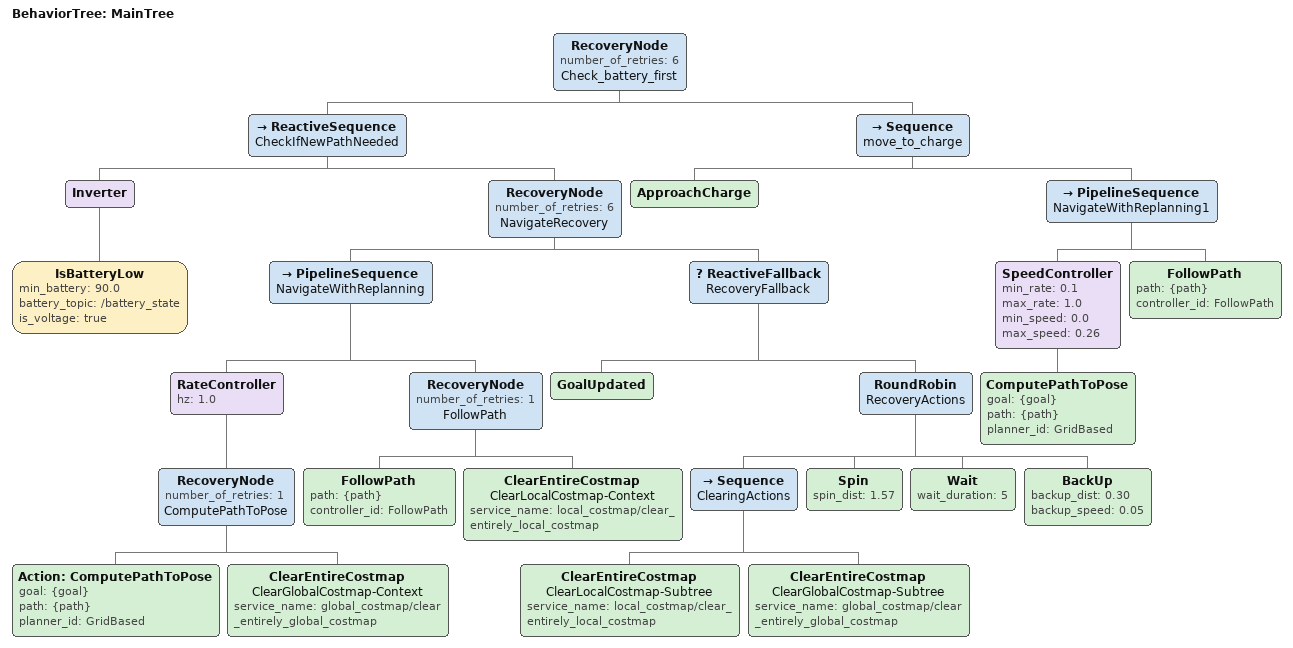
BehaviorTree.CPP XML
<root main_tree_to_execute="MainTree">
  <BehaviorTree ID="MainTree">
    <RecoveryNode number_of_retries="6" name="Check_battery_first">
      <ReactiveSequence name="CheckIfNewPathNeeded">
        <Inverter>
             ################# The key Node#######################
            <IsBatteryLow min_battery="90.0" battery_topic="/battery_state" is_voltage="true"/>
         </Inverter>
        <RecoveryNode number_of_retries="6" name="NavigateRecovery">
          <PipelineSequence name="NavigateWithReplanning">
            <RateController hz="1.0">
              <RecoveryNode number_of_retries="1" name="ComputePathToPose">
                <Action ID="ComputePathToPose" goal="{goal}" path="{path}" planner_id="GridBased"/>
                <ClearEntireCostmap name="ClearGlobalCostmap-Context" service_name="global_costmap/clear_entirely_global_costmap"/>
              </RecoveryNode>
            </RateController>
            <RecoveryNode number_of_retries="1" name="FollowPath">
              <FollowPath path="{path}" controller_id="FollowPath"/>
              <ClearEntireCostmap name="ClearLocalCostmap-Context" service_name="local_costmap/clear_entirely_local_costmap"/>
            </RecoveryNode>
          </PipelineSequence>
          <ReactiveFallback name="RecoveryFallback">
            <GoalUpdated/>
            <RoundRobin name="RecoveryActions">
              <Sequence name="ClearingActions">
                <ClearEntireCostmap name="ClearLocalCostmap-Subtree" service_name="local_costmap/clear_entirely_local_costmap"/>
                <ClearEntireCostmap name="ClearGlobalCostmap-Subtree" service_name="global_costmap/clear_entirely_global_costmap"/>
              </Sequence>
              <Spin spin_dist="1.57"/>
              <Wait wait_duration="5"/>
              <BackUp backup_dist="0.30" backup_speed="0.05"/>
            </RoundRobin>
          </ReactiveFallback>
        </RecoveryNode>
      </ReactiveSequence>
      <Sequence name="move_to_charge">
        <ApproachCharge/>
        <PipelineSequence name="NavigateWithReplanning1">
          <SpeedController min_rate="0.1" max_rate="1.0" min_speed="0.0" max_speed="0.26">
            <ComputePathToPose goal="{goal}" path="{path}" planner_id="GridBased"/>
          </SpeedController>
          <FollowPath path="{path}"  controller_id="FollowPath"/>
        </PipelineSequence>
      </Sequence>
    </RecoveryNode>
  </BehaviorTree>
</root>
